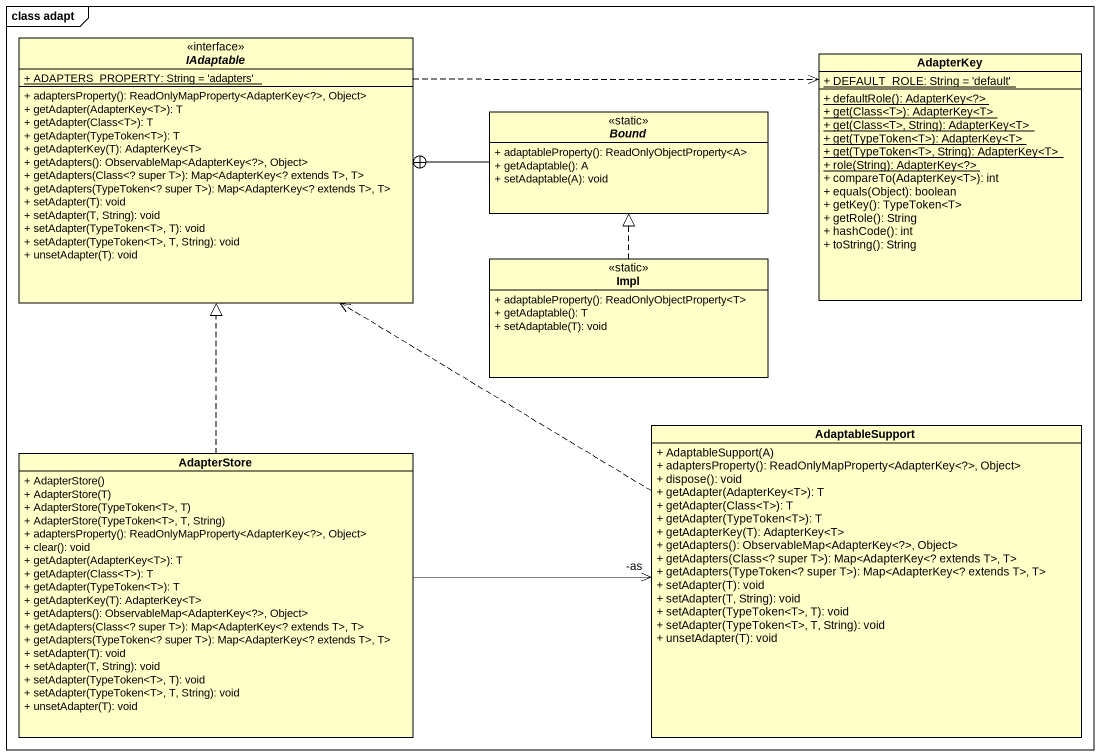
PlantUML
@startuml
mainframe class adapt
hide circle
hide empty members
skinparam classAttributeIconSize 0
interface IAdaptable #FFFFC8 {
  {static} + ADAPTERS_PROPERTY: String = 'adapters'
  + adaptersProperty(): ReadOnlyMapProperty<AdapterKey<?>, Object>
  + getAdapter(AdapterKey<T>): T
  + getAdapter(Class<T>): T
  + getAdapter(TypeToken<T>): T
  + getAdapterKey(T): AdapterKey<T>
  + getAdapters(): ObservableMap<AdapterKey<?>, Object>
  + getAdapters(Class<? super T>): Map<AdapterKey<? extends T>, T>
  + getAdapters(TypeToken<? super T>): Map<AdapterKey<? extends T>, T>
  + setAdapter(T): void
  + setAdapter(T, String): void
  + setAdapter(TypeToken<T>, T): void
  + setAdapter(TypeToken<T>, T, String): void
  + unsetAdapter(T): void
}
class AdapterKey #FFFFC8 {
  {static} + DEFAULT_ROLE: String = 'default'
  {static} + defaultRole(): AdapterKey<?>
  {static} + get(Class<T>): AdapterKey<T>
  {static} + get(Class<T>, String): AdapterKey<T>
  {static} + get(TypeToken<T>): AdapterKey<T>
  {static} + get(TypeToken<T>, String): AdapterKey<T>
  {static} + role(String): AdapterKey<?>
  + compareTo(AdapterKey<T>): int
  + equals(Object): boolean
  + getKey(): TypeToken<T>
  + getRole(): String
  + hashCode(): int
  + toString(): String
}
interface Bound <<static>> #FFFFC8 {
  + adaptableProperty(): ReadOnlyObjectProperty<A>
  + getAdaptable(): A
  + setAdaptable(A): void
}
class Impl <<static>> #FFFFC8 {
  + adaptableProperty(): ReadOnlyObjectProperty<T>
  + getAdaptable(): T
  + setAdaptable(T): void
}
class AdapterStore #FFFFC8 {
  + AdapterStore()
  + AdapterStore(T)
  + AdapterStore(TypeToken<T>, T)
  + AdapterStore(TypeToken<T>, T, String)
  + adaptersProperty(): ReadOnlyMapProperty<AdapterKey<?>, Object>
  + clear(): void
  + getAdapter(AdapterKey<T>): T
  + getAdapter(Class<T>): T
  + getAdapter(TypeToken<T>): T
  + getAdapterKey(T): AdapterKey<T>
  + getAdapters(): ObservableMap<AdapterKey<?>, Object>
  + getAdapters(Class<? super T>): Map<AdapterKey<? extends T>, T>
  + getAdapters(TypeToken<? super T>): Map<AdapterKey<? extends T>, T>
  + setAdapter(T): void
  + setAdapter(T, String): void
  + setAdapter(TypeToken<T>, T): void
  + setAdapter(TypeToken<T>, T, String): void
  + unsetAdapter(T): void
}
class AdaptableSupport #FFFFC8 {
  + AdaptableSupport(A)
  + adaptersProperty(): ReadOnlyMapProperty<AdapterKey<?>, Object>
  + dispose(): void
  + getAdapter(AdapterKey<T>): T
  + getAdapter(Class<T>): T
  + getAdapter(TypeToken<T>): T
  + getAdapterKey(T): AdapterKey<T>
  + getAdapters(): ObservableMap<AdapterKey<?>, Object>
  + getAdapters(Class<? super T>): Map<AdapterKey<? extends T>, T>
  + getAdapters(TypeToken<? super T>): Map<AdapterKey<? extends T>, T>
  + setAdapter(T): void
  + setAdapter(T, String): void
  + setAdapter(TypeToken<T>, T): void
  + setAdapter(TypeToken<T>, T, String): void
  + unsetAdapter(T): void
}
IAdaptable .right.> AdapterKey
Bound -left-+ IAdaptable
Impl .up.|> Bound
AdapterStore .up.|> IAdaptable
AdapterStore -right-> "-as" AdaptableSupport
AdaptableSupport .up.> IAdaptable
@enduml
